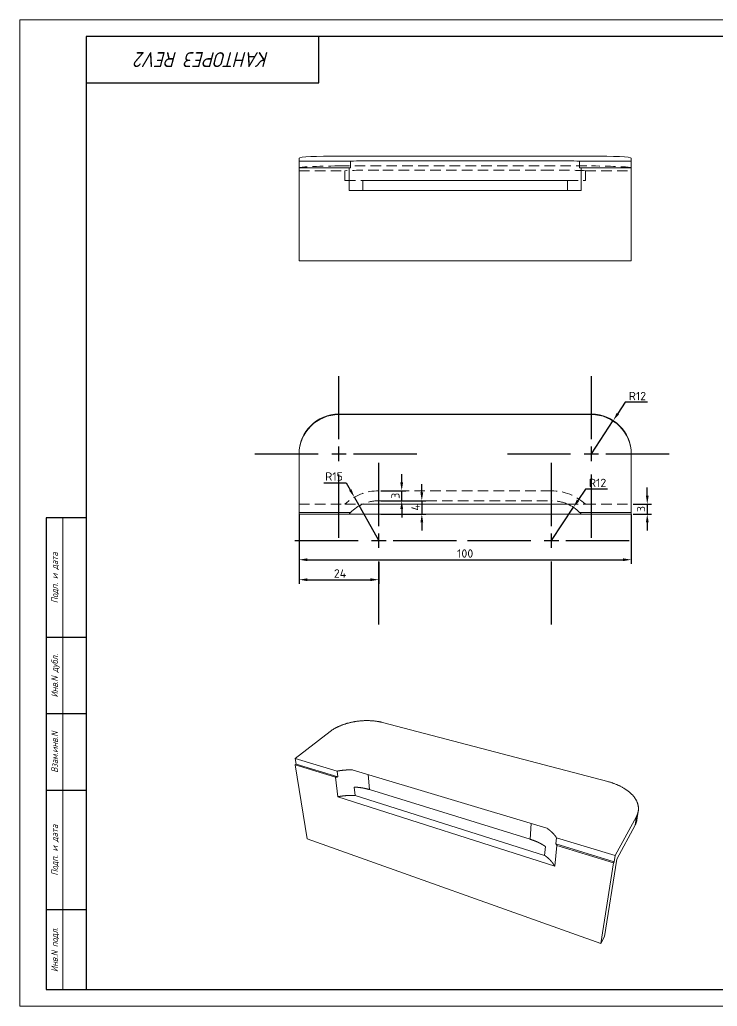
# Paper-space layout 'ISO A3 Title Block' of a CAD drawing. Header units: millimetres. Extents: x 0 to 420, y 0 to 297.
# Drawn here: x 0 to 210, y 0 to 297 of the extents above; entities that cross this region are included whole.
import ezdxf
from ezdxf.enums import TextEntityAlignment as Align

# ---------------------------------------------------------------- set-up
doc = ezdxf.new("R2010")
doc.units = ezdxf.units.MM
for name, pattern in [('CENTER2', [28.575, 19.05, -3.175, 3.175, -3.175]), ('HIDDEN2', [4.7625, 3.175, -1.5875]), ('JIS_02_0.7', [1.35, 0.75, -0.6])]:
    doc.linetypes.add(name, pattern=pattern)
for name, color, linetype in [('Доп фигуры', 7, 'JIS_02_0.7'), ('Планы', 7, 'Continuous'), ('Размеры', 7, 'Continuous'), ('Формат', 7, 'Continuous')]:
    doc.layers.add(name, color=color, linetype=linetype)
doc.styles.add('blank_text', font='romans.shx', dxfattribs={"width": 0.85, "oblique": 15})
doc.styles.get("Standard").update_dxf_attribs({"font": 'simplex.shx'})
doc.dimstyles.new('ISO-25', dxfattribs={"dimtxt": 2.5, "dimasz": 2.5, "dimexe": 1.25, "dimexo": 0.625, "dimtad": 1, "dimtoh": 1, "dimtxsty": 'Standard', "dimcen": 2.5, "dimadec": 0, "dimazin": 0, "dimtfac": 1, "dimtmove": 0, "dimatfit": 3, "dimfxl": 1, "dimarcsym": 0})

# ---------------------------------------------------------------- blocks, each defined once
blk = doc.blocks.new('A3sb2')
at = {"layer": 'Формат', "color": 3, "lineweight": 5}
blk.add_line((13, 5), (13, 147), dxfattribs=at)
at = {"layer": 'Формат'}
for p, q in [((20, 111), (8, 111)), ((20, 88), (8, 88)), ((20, 65), (8, 65)), ((20, 29), (8, 29))]:
    blk.add_line(p, q, dxfattribs=at)
at = {"layer": 'Формат', "color": 3, "lineweight": 5}
blk.add_lwpolyline([(0, 297), (0, 0), (420, 0), (420, 297)], close=True, dxfattribs=at)
at = {"layer": 'Формат'}
blk.add_lwpolyline([(415, 292), (20, 292), (20, 5), (415, 5)], close=True, dxfattribs=at)
for points in [[(20, 278), (90, 278), (90, 292)], [(20, 147), (8, 147), (8, 5), (20, 5)]]:
    blk.add_lwpolyline(points, dxfattribs=at)
at = {"layer": 'Формат', "style": 'blank_text', "oblique": 15, "width": 0.85}
for s, p in [('Подп. и дата', (10.5, 129)), ('Инв.N дубл.', (10.5, 99.5)), ('Взам.инв.N', (10.5, 76.5)), ('Подп. и дата', (10.5, 47)), ('Инв.N подл.', (10.5, 17))]:
    blk.add_text(s, height=2, rotation=90, dxfattribs=at).set_placement(p, align=Align.MIDDLE_CENTER)
blk.add_attdef('02', text='', height=4.5, rotation=180, dxfattribs=at).set_placement((55, 285), align=Align.MIDDLE_CENTER)
for tag, height, p in [('01', 4.5, (350, 12.75)), ('31', 1.8, (234, 12.5)), ('32', 1.8, (243, 12.5)), ('33', 1.8, (259, 12.5)), ('34', 1.8, (277.5, 12.5)), ('35', 1.6, (290, 12.5)), ('16', 4, (410, 9.75))]:
    blk.add_attdef(tag, text='', height=height, dxfattribs=at).set_placement(p, align=Align.MIDDLE_CENTER)
blk = doc.blocks.new('A$C421A5C69')
at = {"color": 0, "linetype": 'Continuous', "lineweight": 0, "extrusion": (1.22465e-16, 1, 2.22045e-16)}
for p, q in [((-350.61, 9.53), (-274.61, 9.53)), ((-362.61, 7.99), (-362.61, 8.91)), ((-362.61, 7.99), (-347.08, 7.99)), ((-362.61, 5.99), (-362.61, 7.99)), ((-362.61, -22.04), (-362.61, 5.99)), ((-362.61, 5.99), (-347.55, 5.99)), ((-347.55, 5.99), (-347.08, 5.99)), ((-347.55, -0.88), (-347.55, 5.99)), ((-347.08, 5.99), (-347.08, 7.99)), ((-343.4, 8.12), (-281.81, 8.12)), ((-278.14, 7.99), (-278.14, 5.99)), ((-278.14, 7.99), (-262.61, 7.99)), ((-278.14, 5.99), (-277.66, 5.99)), ((-277.66, 5.99), (-277.66, -0.88)), ((-277.66, 5.99), (-262.61, 5.99)), ((-262.61, 8.91), (-262.61, 7.99)), ((-262.61, 7.99), (-262.61, 5.99)), ((-262.61, 5.99), (-262.61, -22.04)), ((-338.61, 2.12), (-343.4, 2.12)), ((-343.4, 2.12), (-343.4, -0.88)), ((-286.61, 2.12), (-338.61, 2.12)), ((-281.81, 2.12), (-286.61, 2.12)), ((-281.81, -0.88), (-281.81, 2.12)), ((-277.66, -0.88), (-347.55, -0.88)), ((-362.61, -22.04), (-262.61, -22.04))]:
    blk.add_line(p, q, dxfattribs=at)
at = {"color": 0, "linetype": 'HIDDEN2', "lineweight": 0, "extrusion": (1.22465e-16, 1, 2.22045e-16)}
for p, q in [((-350.61, 6.54), (-274.61, 6.54)), ((-362.61, 5.12), (-348.81, 5.12)), ((-348.81, 5.12), (-348.81, 2.12)), ((-286.61, 5.33), (-338.61, 5.33)), ((-276.41, 2.12), (-276.41, 5.12)), ((-276.41, 5.12), (-262.61, 5.12)), ((-348.81, 2.12), (-343.4, 2.12)), ((-281.81, 2.12), (-276.41, 2.12))]:
    blk.add_line(p, q, dxfattribs=at)
at = {"color": 0, "linetype": 'Continuous', "lineweight": 0, "extrusion": (2.71926e-32, 2.22045e-16, -1)}
for centre, major_axis, ratio, start_param, end_param in [((-350.61, 8.91), (-12, 0), 0.052336, 0, 1.570796), ((-274.61, 8.91), (12, 0), 0.052336, -1.570796, 0), ((-338.61, 7.55), (12, 0), 0.052408, -2.354539, -1.981934), ((-286.61, 7.55), (12, 0), 0.052408, -1.159658, -0.787053)]:
    blk.add_ellipse(centre, major_axis=major_axis, ratio=ratio, start_param=start_param, end_param=end_param, dxfattribs=at)
at = {"color": 0, "linetype": 'HIDDEN2', "lineweight": 0}
for centre, major_axis, ratio, start_param, end_param in [((-350.61, 5.91), (-12, 0), 0.052336, -1.570796, 0), ((-274.61, 5.91), (12, 0), 0.052336, 0, 1.570796), ((-338.61, 4.54), (-15, 0), 0.052408, -1.570796, -0.823212), ((-286.61, 4.54), (-15, 0), 0.052408, -2.318381, -1.570796)]:
    blk.add_ellipse(centre, major_axis=major_axis, ratio=ratio, start_param=start_param, end_param=end_param, dxfattribs=at)
blk = doc.blocks.new('A$C23B5689C')
at = {"color": 0, "linetype": 'Continuous', "lineweight": 0}
for p, q in [((277.66, 221.79), (262.61, 221.79)), ((262.61, 221.29), (262.61, 221.79)), ((278.14, 221.29), (262.61, 221.29)), ((262.61, 203.82), (262.61, 221.29)), ((277.66, 221.79), (347.55, 221.79)), ((362.61, 221.29), (347.08, 221.29)), ((362.61, 221.79), (347.55, 221.79)), ((362.61, 221.79), (362.61, 221.29)), ((362.61, 221.29), (362.61, 203.82)), ((343.4, 218.79), (281.81, 218.79)), ((262.61, 203.82), (262.61, 203.66)), ((362.61, 203.82), (362.61, 203.66)), ((350.61, 191.83), (274.61, 191.83)), ((350.61, 191.68), (274.61, 191.68))]:
    blk.add_line(p, q, dxfattribs=at)
at = {"color": 0, "linetype": 'HIDDEN2', "lineweight": 0}
for p, q in [((362.61, 221.79), (262.61, 221.79)), ((276.41, 218.79), (262.61, 218.79)), ((281.81, 218.79), (276.41, 218.79)), ((338.61, 217.79), (286.61, 217.79)), ((348.81, 218.79), (343.4, 218.79)), ((362.61, 218.79), (348.81, 218.79)), ((286.61, 214.79), (338.61, 214.79))]:
    blk.add_line(p, q, dxfattribs=at)
at = {"color": 0, "linetype": 'Continuous', "lineweight": 0}
for centre, start, end in [((286.61, 229.79), 221.8059, 225.0948), ((286.61, 229.79), 225.0948, 246.4435), ((338.61, 229.79), 293.5565, 314.9052), ((338.61, 229.79), 314.9052, 318.1941)]:
    blk.add_arc(centre, 12, start, end, dxfattribs=at)
at = {"color": 0, "linetype": 'HIDDEN2', "lineweight": 0}
for centre, radius, start, end in [((286.61, 229.79), 15, 227.1666, 270), ((286.61, 229.79), 12, 246.4435, 270), ((338.61, 229.79), 15, 270, 312.8334), ((338.61, 229.79), 12, 270, 293.5565)]:
    blk.add_arc(centre, radius, start, end, dxfattribs=at)
at = {"color": 0, "linetype": 'Continuous', "lineweight": 0, "extrusion": (2.70597e-16, 1.2874e-30, -1)}
blk.add_ellipse((274.61, 203.82), major_axis=(-12, 0), ratio=0.99863, start_param=-1.570796, end_param=0, dxfattribs=at)
at = {"color": 0, "linetype": 'Continuous', "lineweight": 0}
for centre, major_axis, start_param, end_param in [((274.61, 203.66), (-12, 0), 0, 1.570796), ((350.61, 203.66), (12, 0), -1.570796, 0)]:
    blk.add_ellipse(centre, major_axis=major_axis, ratio=0.99863, start_param=start_param, end_param=end_param, dxfattribs=at)
at = {"color": 0, "linetype": 'Continuous', "lineweight": 0, "extrusion": (2.70597e-16, -6.34965e-31, -1)}
blk.add_ellipse((350.61, 203.82), major_axis=(12, 0), ratio=0.99863, start_param=0, end_param=1.570796, dxfattribs=at)
blk = doc.blocks.new('*D32')
at = {"layer": 'Размеры', "color": 0, "lineweight": -2, "transparency": 16777216}
for p, q in [((84.1, 148.06), (84.1, 133.18)), ((184.1, 148.06), (184.1, 133.18)), ((86.6, 134.43), (181.6, 134.43))]:
    blk.add_line(p, q, dxfattribs=at)
at = {"layer": 'Размеры', "color": 0, "transparency": 16777216}
for points in [[(86.6, 134.85), (86.6, 134.01), (84.1, 134.43)], [(181.6, 134.85), (181.6, 134.01), (184.1, 134.43)]]:
    blk.add_solid(points, dxfattribs=at)
at = {"layer": 'Размеры', "color": 0, "transparency": 16777216, "insert": (134.1, 136.3), "char_height": 2.5, "attachment_point": 5}
blk.add_mtext('100', dxfattribs=at)
blk = doc.blocks.new('*D33')
at = {"layer": 'Размеры', "color": 0, "lineweight": -2, "transparency": 16777216}
for p, q in [((91.6, 157.62), (98.3, 157.62)), ((98.3, 157.62), (99.52, 155.44)), ((108.1, 140.19), (100.75, 153.26))]:
    blk.add_line(p, q, dxfattribs=at)
at = {"layer": 'Размеры', "color": 0, "transparency": 16777216}
blk.add_solid([(99.88, 155.64), (99.16, 155.24), (100.75, 153.26)], dxfattribs=at)
at = {"layer": 'Размеры', "color": 0, "transparency": 16777216, "insert": (94.63, 159.49), "char_height": 2.5, "attachment_point": 5}
blk.add_mtext('R15', dxfattribs=at)
blk = doc.blocks.new('*D34')
at = {"layer": 'Размеры', "color": 0, "lineweight": -2, "transparency": 16777216}
for p, q in [((170.3, 155.69), (168.07, 152.3)), ((176.99, 155.69), (170.3, 155.69)), ((160.1, 140.19), (166.69, 150.21))]:
    blk.add_line(p, q, dxfattribs=at)
at = {"layer": 'Размеры', "color": 0, "transparency": 16777216}
blk.add_solid([(167.72, 152.53), (168.42, 152.07), (166.69, 150.21)], dxfattribs=at)
at = {"layer": 'Размеры', "color": 0, "transparency": 16777216, "insert": (173.96, 157.56), "char_height": 2.5, "attachment_point": 5}
blk.add_mtext('R12', dxfattribs=at)
blk = doc.blocks.new('*D43')
at = {"layer": 'Размеры', "color": 0, "lineweight": -2, "transparency": 16777216}
for p, q in [((182.3, 181.82), (180.07, 178.43)), ((188.99, 181.82), (182.3, 181.82)), ((172.1, 166.32), (178.69, 176.34))]:
    blk.add_line(p, q, dxfattribs=at)
at = {"layer": 'Размеры', "color": 0, "transparency": 16777216}
blk.add_solid([(179.72, 178.66), (180.42, 178.2), (178.69, 176.34)], dxfattribs=at)
at = {"layer": 'Размеры', "color": 0, "transparency": 16777216, "insert": (185.96, 183.7), "char_height": 2.5, "attachment_point": 5}
blk.add_mtext('R12', dxfattribs=at)
blk = doc.blocks.new('*U47')
at = {"layer": 'Доп фигуры', "color": 0, "linetype": 'CENTER2', "transparency": 16777216}
for p, q in [((0, 4.36), (0, 25.29)), ((-25.29, 0), (-4.36, 0)), ((4.36, 0), (25.29, 0)), ((0, -25.29), (0, -4.36))]:
    blk.add_line(p, q, dxfattribs=at)
at = {"layer": 'Доп фигуры', "color": 0, "linetype": 'Continuous', "transparency": 16777216}
for p, q in [((-2.18, 0), (2.18, 0)), ((0, -2.18), (0, 2.18))]:
    blk.add_line(p, q, dxfattribs=at)
blk = doc.blocks.new('*U52')
at = {"layer": 'Доп фигуры', "color": 0, "linetype": 'CENTER2', "transparency": 16777216}
for p, q in [((0, 4.36), (0, 25.29)), ((-25.29, 0), (-4.36, 0)), ((4.36, 0), (25.29, 0)), ((0, -25.29), (0, -4.36))]:
    blk.add_line(p, q, dxfattribs=at)
at = {"layer": 'Доп фигуры', "color": 0, "linetype": 'Continuous', "transparency": 16777216}
for p, q in [((-2.18, 0), (2.18, 0)), ((0, -2.18), (0, 2.18))]:
    blk.add_line(p, q, dxfattribs=at)
blk = doc.blocks.new('*U57')
at = {"layer": 'Доп фигуры', "color": 0, "linetype": 'CENTER2', "transparency": 16777216}
for p, q in [((0, 4.36), (0, 25.29)), ((-25.29, 0), (-4.36, 0)), ((4.36, 0), (25.29, 0)), ((0, -25.29), (0, -4.36))]:
    blk.add_line(p, q, dxfattribs=at)
at = {"layer": 'Доп фигуры', "color": 0, "linetype": 'Continuous', "transparency": 16777216}
for p, q in [((-2.18, 0), (2.18, 0)), ((0, -2.18), (0, 2.18))]:
    blk.add_line(p, q, dxfattribs=at)
blk = doc.blocks.new('*U62')
at = {"layer": 'Доп фигуры', "color": 0, "linetype": 'CENTER2', "transparency": 16777216}
for p, q in [((0, 4.36), (0, 25.29)), ((-25.29, 0), (-4.36, 0)), ((4.36, 0), (25.29, 0)), ((0, -25.29), (0, -4.36))]:
    blk.add_line(p, q, dxfattribs=at)
at = {"layer": 'Доп фигуры', "color": 0, "linetype": 'Continuous', "transparency": 16777216}
for p, q in [((-2.18, 0), (2.18, 0)), ((0, -2.18), (0, 2.18))]:
    blk.add_line(p, q, dxfattribs=at)
blk = doc.blocks.new('*D64')
at = {"layer": 'Размеры', "color": 0, "lineweight": -2, "transparency": 16777216}
for p, q in [((121.05, 154.69), (121.05, 157.19)), ((108.72, 152.19), (122.3, 152.19)), ((121.05, 152.19), (121.05, 148.19)), ((108.72, 148.19), (122.3, 148.19)), ((121.05, 145.69), (121.05, 143.19))]:
    blk.add_line(p, q, dxfattribs=at)
at = {"layer": 'Размеры', "color": 0, "transparency": 16777216}
for points in [[(120.63, 154.69), (121.47, 154.69), (121.05, 152.19)], [(120.63, 145.69), (121.47, 145.69), (121.05, 148.19)]]:
    blk.add_solid(points, dxfattribs=at)
at = {"layer": 'Размеры', "color": 0, "transparency": 16777216, "insert": (119.17, 150.19), "char_height": 2.5, "attachment_point": 5, "rotation": 90}
blk.add_mtext('4', dxfattribs=at)
blk = doc.blocks.new('*D65')
at = {"layer": 'Размеры', "color": 0, "lineweight": -2, "transparency": 16777216}
for p, q in [((115, 157.69), (115, 160.19)), ((108.72, 155.19), (116.25, 155.19)), ((115, 152.19), (115, 155.19)), ((108.72, 152.19), (116.25, 152.19)), ((115, 149.69), (115, 147.19))]:
    blk.add_line(p, q, dxfattribs=at)
at = {"layer": 'Размеры', "color": 0, "transparency": 16777216}
for points in [[(114.58, 157.69), (115.42, 157.69), (115, 155.19)], [(114.58, 149.69), (115.42, 149.69), (115, 152.19)]]:
    blk.add_solid(points, dxfattribs=at)
at = {"layer": 'Размеры', "color": 0, "transparency": 16777216, "insert": (113.12, 153.69), "char_height": 2.5, "attachment_point": 5, "rotation": 90}
blk.add_mtext('3', dxfattribs=at)
blk = doc.blocks.new('*D66')
at = {"layer": 'Размеры', "color": 0, "lineweight": -2, "transparency": 16777216}
for p, q in [((188.92, 153.69), (188.92, 156.19)), ((184.72, 151.19), (190.17, 151.19)), ((188.92, 151.19), (188.92, 148.19)), ((184.72, 148.19), (190.17, 148.19)), ((188.92, 145.69), (188.92, 143.19))]:
    blk.add_line(p, q, dxfattribs=at)
at = {"layer": 'Размеры', "color": 0, "transparency": 16777216}
for points in [[(188.51, 153.69), (189.34, 153.69), (188.92, 151.19)], [(188.51, 145.69), (189.34, 145.69), (188.92, 148.19)]]:
    blk.add_solid(points, dxfattribs=at)
at = {"layer": 'Размеры', "color": 0, "transparency": 16777216, "insert": (187.05, 149.69), "char_height": 2.5, "attachment_point": 5, "rotation": 90}
blk.add_mtext('3', dxfattribs=at)
blk = doc.blocks.new('A$C67006066')
at = {"color": 0, "linetype": 'Continuous', "lineweight": 0, "extrusion": (-2.77556e-17, 0.816497, 0.57735)}
for p, q in [((-24.6, 28.6), (43.21, 10.81)), ((-50.84, 17.77), (-40.32, 25.91)), ((-50.88, 15.82), (-50.56, 16.05)), ((-47.26, -6.43), (-50.88, 15.82)), ((-50.88, 15.82), (-38.74, 12.09)), ((-50.84, 17.77), (-38.26, 13.95)), ((-50.56, 16.05), (-50.84, 17.77)), ((-50.56, 16.05), (-38.04, 12.2)), ((-38.01, 6.23), (-38.74, 12.09)), ((-38.04, 12.2), (-38.26, 13.95)), ((-33.67, 14.32), (24.9, -3.22)), ((-28.95, 12.9), (-28.52, 8.39)), ((-33.11, 9.14), (-32.84, 6.62)), ((27.29, -14.7), (-38.01, 6.23)), ((-32.84, 6.62), (24.21, -11.41)), ((19.89, -6.58), (-28.52, 8.39)), ((51.87, 0.3), (45.46, -11.45)), ((51.87, 0.3), (51.44, -2.37)), ((52.42, 1.88), (51.99, -0.78)), ((20.21, -1.82), (19.89, -6.58)), ((45.97, -12.51), (51.44, -2.37)), ((-47.26, -6.43), (41.12, -37.94)), ((24.21, -11.41), (24.44, -8.73)), ((27.9, -8.44), (27.29, -14.7)), ((27.78, -6.09), (27.6, -7.96)), ((27.6, -7.96), (45.16, -13.35)), ((27.78, -6.09), (45.46, -11.45)), ((27.9, -8.44), (44.96, -13.69)), ((45.46, -11.45), (45.16, -13.35)), ((44.96, -13.69), (41.12, -37.94)), ((42.2, -35.83), (45.97, -12.51)), ((45.16, -13.35), (44.96, -13.69)), ((41.12, -37.94), (42.2, -35.83))]:
    blk.add_line(p, q, dxfattribs=at)
at = {"color": 0, "linetype": 'Continuous', "lineweight": 0}
for points in [[(-40.32, 25.91), (-40.2, 25.99), (-40.09, 26.08), (-39.97, 26.16), (-39.85, 26.25), (-39.73, 26.33), (-39.6, 26.42), (-39.47, 26.5), (-39.34, 26.58), (-39.21, 26.66), (-39.08, 26.74), (-38.94, 26.81), (-38.8, 26.89), (-38.66, 26.97), (-38.52, 27.04), (-38.38, 27.11), (-38.23, 27.19), (-38.09, 27.26), (-37.94, 27.33), (-37.79, 27.4), (-37.64, 27.47), (-37.48, 27.53), (-37.33, 27.6), (-37.17, 27.66), (-37.01, 27.73), (-36.85, 27.79), (-36.69, 27.85), (-36.53, 27.91), (-36.36, 27.97), (-36.2, 28.02), (-36.03, 28.08), (-35.87, 28.13), (-35.7, 28.19), (-35.53, 28.24), (-35.36, 28.29), (-35.18, 28.34), (-35.01, 28.39), (-34.84, 28.43), (-34.66, 28.48), (-34.49, 28.52), (-34.31, 28.56), (-34.13, 28.61), (-33.95, 28.65), (-33.77, 28.68), (-33.59, 28.72), (-33.41, 28.76), (-33.23, 28.79), (-33.05, 28.82), (-32.87, 28.85), (-32.69, 28.88), (-32.51, 28.91), (-32.32, 28.94), (-32.14, 28.96), (-31.96, 28.98), (-31.77, 29.01), (-31.59, 29.03), (-31.41, 29.05), (-31.22, 29.06), (-31.04, 29.08), (-30.85, 29.09), (-30.67, 29.11), (-30.49, 29.12), (-30.3, 29.13), (-30.12, 29.14), (-29.94, 29.14), (-29.75, 29.15), (-29.57, 29.15), (-29.39, 29.15), (-29.21, 29.15), (-29.02, 29.15), (-28.84, 29.15), (-28.66, 29.15), (-28.48, 29.14), (-28.3, 29.13), (-28.12, 29.13), (-27.95, 29.12), (-27.77, 29.1), (-27.59, 29.09), (-27.42, 29.08), (-27.24, 29.06), (-27.07, 29.04), (-26.9, 29.02), (-26.72, 29), (-26.55, 28.98), (-26.38, 28.96), (-26.22, 28.93), (-26.05, 28.91), (-25.88, 28.88), (-25.72, 28.85), (-25.55, 28.82), (-25.39, 28.79), (-25.23, 28.75), (-25.07, 28.72), (-24.91, 28.68), (-24.76, 28.64), (-24.6, 28.6)], [(-38.04, 12.2), (-38.05, 12.2), (-38.06, 12.2), (-38.07, 12.2), (-38.07, 12.2), (-38.08, 12.2), (-38.09, 12.2), (-38.1, 12.2), (-38.1, 12.19), (-38.11, 12.19), (-38.12, 12.19), (-38.12, 12.19), (-38.13, 12.19), (-38.14, 12.19), (-38.15, 12.19), (-38.15, 12.19), (-38.16, 12.19), (-38.17, 12.18), (-38.18, 12.18), (-38.18, 12.18), (-38.19, 12.18), (-38.2, 12.18), (-38.21, 12.18), (-38.21, 12.18), (-38.22, 12.18), (-38.23, 12.17), (-38.24, 12.17), (-38.24, 12.17), (-38.25, 12.17), (-38.26, 12.17), (-38.27, 12.17), (-38.27, 12.17), (-38.28, 12.17), (-38.29, 12.16), (-38.29, 12.16), (-38.3, 12.16), (-38.31, 12.16), (-38.32, 12.16), (-38.32, 12.16), (-38.33, 12.16), (-38.34, 12.16), (-38.35, 12.16), (-38.35, 12.15), (-38.36, 12.15), (-38.37, 12.15), (-38.38, 12.15), (-38.38, 12.15), (-38.39, 12.15), (-38.4, 12.15), (-38.41, 12.15), (-38.41, 12.14), (-38.42, 12.14), (-38.43, 12.14), (-38.43, 12.14), (-38.44, 12.14), (-38.45, 12.14), (-38.46, 12.14), (-38.46, 12.14), (-38.47, 12.13), (-38.48, 12.13), (-38.49, 12.13), (-38.49, 12.13), (-38.5, 12.13), (-38.51, 12.13), (-38.52, 12.13), (-38.52, 12.12), (-38.53, 12.12), (-38.54, 12.12), (-38.55, 12.12), (-38.55, 12.12), (-38.56, 12.12), (-38.57, 12.12), (-38.57, 12.12), (-38.58, 12.11), (-38.59, 12.11), (-38.6, 12.11), (-38.6, 12.11), (-38.61, 12.11), (-38.62, 12.11), (-38.63, 12.11), (-38.63, 12.11), (-38.64, 12.1), (-38.65, 12.1), (-38.66, 12.1), (-38.66, 12.1), (-38.67, 12.1), (-38.68, 12.1), (-38.69, 12.1), (-38.69, 12.09), (-38.7, 12.09), (-38.71, 12.09), (-38.71, 12.09), (-38.72, 12.09), (-38.73, 12.09), (-38.74, 12.09), (-38.74, 12.09)], [(-38.25, 13.95), (-38.2, 13.96), (-38.15, 13.97), (-38.11, 13.98), (-38.06, 13.98), (-38.01, 13.99), (-37.96, 14), (-37.91, 14.01), (-37.86, 14.02), (-37.82, 14.03), (-37.77, 14.03), (-37.72, 14.04), (-37.67, 14.05), (-37.62, 14.06), (-37.57, 14.06), (-37.53, 14.07), (-37.48, 14.08), (-37.43, 14.09), (-37.38, 14.09), (-37.33, 14.1), (-37.28, 14.11), (-37.23, 14.11), (-37.19, 14.12), (-37.14, 14.13), (-37.09, 14.13), (-37.04, 14.14), (-36.99, 14.14), (-36.94, 14.15), (-36.9, 14.16), (-36.85, 14.16), (-36.8, 14.17), (-36.75, 14.17), (-36.7, 14.18), (-36.65, 14.19), (-36.6, 14.19), (-36.56, 14.2), (-36.51, 14.2), (-36.46, 14.21), (-36.41, 14.21), (-36.36, 14.22), (-36.31, 14.22), (-36.26, 14.23), (-36.22, 14.23), (-36.17, 14.23), (-36.12, 14.24), (-36.07, 14.24), (-36.02, 14.25), (-35.97, 14.25), (-35.92, 14.25), (-35.88, 14.26), (-35.83, 14.26), (-35.78, 14.27), (-35.73, 14.27), (-35.68, 14.27), (-35.63, 14.28), (-35.58, 14.28), (-35.54, 14.28), (-35.49, 14.29), (-35.44, 14.29), (-35.39, 14.29), (-35.34, 14.29), (-35.29, 14.3), (-35.25, 14.3), (-35.2, 14.3), (-35.15, 14.3), (-35.1, 14.3), (-35.05, 14.31), (-35, 14.31), (-34.96, 14.31), (-34.91, 14.31), (-34.86, 14.31), (-34.81, 14.32), (-34.76, 14.32), (-34.72, 14.32), (-34.67, 14.32), (-34.62, 14.32), (-34.57, 14.32), (-34.52, 14.32), (-34.47, 14.32), (-34.43, 14.32), (-34.38, 14.32), (-34.33, 14.32), (-34.28, 14.32), (-34.24, 14.32), (-34.19, 14.32), (-34.14, 14.32), (-34.09, 14.32), (-34.04, 14.32), (-34, 14.32), (-33.95, 14.32), (-33.9, 14.32), (-33.85, 14.32), (-33.81, 14.32), (-33.76, 14.32), (-33.71, 14.32), (-33.66, 14.32)], [(-28.52, 8.39), (-28.57, 8.4), (-28.61, 8.41), (-28.66, 8.43), (-28.7, 8.44), (-28.74, 8.45), (-28.79, 8.47), (-28.83, 8.48), (-28.88, 8.49), (-28.92, 8.5), (-28.97, 8.52), (-29.01, 8.53), (-29.06, 8.54), (-29.1, 8.55), (-29.15, 8.56), (-29.19, 8.58), (-29.24, 8.59), (-29.28, 8.6), (-29.33, 8.61), (-29.37, 8.62), (-29.42, 8.63), (-29.47, 8.64), (-29.51, 8.66), (-29.56, 8.67), (-29.61, 8.68), (-29.65, 8.69), (-29.7, 8.7), (-29.74, 8.71), (-29.79, 8.72), (-29.84, 8.73), (-29.89, 8.74), (-29.93, 8.75), (-29.98, 8.76), (-30.03, 8.77), (-30.07, 8.78), (-30.12, 8.79), (-30.17, 8.8), (-30.22, 8.81), (-30.26, 8.82), (-30.31, 8.83), (-30.36, 8.83), (-30.41, 8.84), (-30.46, 8.85), (-30.5, 8.86), (-30.55, 8.87), (-30.6, 8.88), (-30.65, 8.89), (-30.7, 8.89), (-30.75, 8.9), (-30.79, 8.91), (-30.84, 8.92), (-30.89, 8.93), (-30.94, 8.93), (-30.99, 8.94), (-31.04, 8.95), (-31.09, 8.95), (-31.14, 8.96), (-31.19, 8.97), (-31.24, 8.98), (-31.29, 8.98), (-31.34, 8.99), (-31.38, 9), (-31.43, 9), (-31.48, 9.01), (-31.53, 9.01), (-31.58, 9.02), (-31.63, 9.03), (-31.68, 9.03), (-31.73, 9.04), (-31.78, 9.04), (-31.83, 9.05), (-31.88, 9.05), (-31.93, 9.06), (-31.99, 9.06), (-32.04, 9.07), (-32.09, 9.07), (-32.14, 9.08), (-32.19, 9.08), (-32.24, 9.09), (-32.29, 9.09), (-32.34, 9.09), (-32.39, 9.1), (-32.44, 9.1), (-32.49, 9.11), (-32.54, 9.11), (-32.6, 9.11), (-32.65, 9.12), (-32.7, 9.12), (-32.75, 9.12), (-32.8, 9.13), (-32.85, 9.13), (-32.9, 9.13), (-32.95, 9.13), (-33.01, 9.14), (-33.06, 9.14), (-33.11, 9.14)], [(43.21, 10.81), (43.42, 10.76), (43.62, 10.7), (43.82, 10.65), (44.02, 10.59), (44.22, 10.52), (44.41, 10.46), (44.61, 10.4), (44.8, 10.33), (45, 10.26), (45.19, 10.19), (45.38, 10.12), (45.57, 10.04), (45.75, 9.97), (45.94, 9.89), (46.12, 9.81), (46.3, 9.73), (46.49, 9.65), (46.66, 9.57), (46.84, 9.48), (47.01, 9.39), (47.19, 9.31), (47.36, 9.22), (47.53, 9.13), (47.69, 9.03), (47.86, 8.94), (48.02, 8.84), (48.18, 8.74), (48.34, 8.65), (48.49, 8.55), (48.65, 8.44), (48.8, 8.34), (48.94, 8.24), (49.09, 8.13), (49.23, 8.03), (49.37, 7.92), (49.51, 7.81), (49.65, 7.7), (49.78, 7.59), (49.91, 7.47), (50.04, 7.36), (50.16, 7.25), (50.28, 7.13), (50.4, 7.01), (50.52, 6.9), (50.63, 6.78), (50.74, 6.66), (50.85, 6.54), (50.95, 6.41), (51.05, 6.29), (51.15, 6.17), (51.24, 6.04), (51.33, 5.92), (51.42, 5.79), (51.5, 5.67), (51.58, 5.54), (51.66, 5.41), (51.74, 5.28), (51.81, 5.15), (51.87, 5.03), (51.94, 4.9), (52, 4.76), (52.06, 4.63), (52.11, 4.5), (52.16, 4.37), (52.21, 4.24), (52.25, 4.11), (52.29, 3.97), (52.32, 3.84), (52.36, 3.71), (52.38, 3.58), (52.41, 3.44), (52.43, 3.31), (52.45, 3.17), (52.46, 3.04), (52.47, 2.91), (52.48, 2.77), (52.48, 2.64), (52.48, 2.51), (52.47, 2.38), (52.46, 2.24), (52.45, 2.11), (52.43, 1.98), (52.41, 1.85), (52.39, 1.71), (52.36, 1.58), (52.33, 1.45), (52.29, 1.32), (52.25, 1.19), (52.21, 1.06), (52.16, 0.93), (52.11, 0.81), (52.06, 0.68), (52, 0.55), (51.94, 0.43), (51.87, 0.3)], [(-32.84, 6.62), (-32.89, 6.62), (-32.94, 6.62), (-33, 6.62), (-33.05, 6.63), (-33.1, 6.63), (-33.16, 6.63), (-33.21, 6.63), (-33.27, 6.63), (-33.32, 6.63), (-33.37, 6.63), (-33.43, 6.64), (-33.48, 6.64), (-33.54, 6.64), (-33.59, 6.64), (-33.65, 6.64), (-33.7, 6.64), (-33.75, 6.64), (-33.81, 6.64), (-33.86, 6.64), (-33.92, 6.64), (-33.97, 6.64), (-34.03, 6.64), (-34.08, 6.64), (-34.13, 6.64), (-34.19, 6.63), (-34.24, 6.63), (-34.3, 6.63), (-34.35, 6.63), (-34.41, 6.63), (-34.46, 6.63), (-34.52, 6.63), (-34.57, 6.62), (-34.63, 6.62), (-34.68, 6.62), (-34.73, 6.62), (-34.79, 6.62), (-34.84, 6.61), (-34.9, 6.61), (-34.95, 6.61), (-35.01, 6.6), (-35.06, 6.6), (-35.12, 6.6), (-35.17, 6.59), (-35.23, 6.59), (-35.28, 6.59), (-35.34, 6.58), (-35.39, 6.58), (-35.45, 6.58), (-35.5, 6.57), (-35.56, 6.57), (-35.61, 6.56), (-35.67, 6.56), (-35.72, 6.55), (-35.78, 6.55), (-35.83, 6.54), (-35.89, 6.54), (-35.94, 6.53), (-36, 6.53), (-36.05, 6.52), (-36.1, 6.52), (-36.16, 6.51), (-36.21, 6.5), (-36.27, 6.5), (-36.32, 6.49), (-36.38, 6.49), (-36.43, 6.48), (-36.49, 6.47), (-36.54, 6.47), (-36.6, 6.46), (-36.65, 6.45), (-36.71, 6.45), (-36.76, 6.44), (-36.82, 6.43), (-36.87, 6.42), (-36.93, 6.42), (-36.98, 6.41), (-37.03, 6.4), (-37.09, 6.39), (-37.14, 6.38), (-37.2, 6.38), (-37.25, 6.37), (-37.31, 6.36), (-37.36, 6.35), (-37.42, 6.34), (-37.47, 6.33), (-37.52, 6.32), (-37.58, 6.31), (-37.63, 6.3), (-37.69, 6.29), (-37.74, 6.28), (-37.79, 6.28), (-37.85, 6.27), (-37.9, 6.26), (-37.96, 6.25), (-38.01, 6.23)], [(51.44, -2.37), (51.45, -2.36), (51.46, -2.34), (51.47, -2.32), (51.48, -2.31), (51.48, -2.29), (51.49, -2.27), (51.5, -2.26), (51.51, -2.24), (51.52, -2.23), (51.52, -2.21), (51.53, -2.19), (51.54, -2.18), (51.55, -2.16), (51.56, -2.14), (51.56, -2.13), (51.57, -2.11), (51.58, -2.1), (51.59, -2.08), (51.6, -2.06), (51.6, -2.05), (51.61, -2.03), (51.62, -2.01), (51.62, -2), (51.63, -1.98), (51.64, -1.96), (51.65, -1.95), (51.65, -1.93), (51.66, -1.91), (51.67, -1.9), (51.67, -1.88), (51.68, -1.86), (51.69, -1.85), (51.69, -1.83), (51.7, -1.81), (51.71, -1.8), (51.71, -1.78), (51.72, -1.76), (51.73, -1.75), (51.73, -1.73), (51.74, -1.71), (51.75, -1.7), (51.75, -1.68), (51.76, -1.66), (51.76, -1.65), (51.77, -1.63), (51.78, -1.61), (51.78, -1.6), (51.79, -1.58), (51.79, -1.56), (51.8, -1.55), (51.8, -1.53), (51.81, -1.51), (51.82, -1.5), (51.82, -1.48), (51.83, -1.46), (51.83, -1.45), (51.84, -1.43), (51.84, -1.41), (51.85, -1.4), (51.85, -1.38), (51.86, -1.36), (51.86, -1.35), (51.87, -1.33), (51.87, -1.31), (51.88, -1.3), (51.88, -1.28), (51.89, -1.26), (51.89, -1.24), (51.89, -1.23), (51.9, -1.21), (51.9, -1.19), (51.91, -1.18), (51.91, -1.16), (51.92, -1.14), (51.92, -1.13), (51.92, -1.11), (51.93, -1.09), (51.93, -1.07), (51.94, -1.06), (51.94, -1.04), (51.94, -1.02), (51.95, -1.01), (51.95, -0.99), (51.95, -0.97), (51.96, -0.96), (51.96, -0.94), (51.96, -0.92), (51.97, -0.9), (51.97, -0.89), (51.97, -0.87), (51.98, -0.85), (51.98, -0.84), (51.98, -0.82), (51.98, -0.8), (51.99, -0.78)], [(24.9, -3.22), (24.94, -3.25), (24.98, -3.27), (25.01, -3.3), (25.05, -3.32), (25.09, -3.35), (25.12, -3.38), (25.16, -3.4), (25.2, -3.43), (25.23, -3.46), (25.27, -3.49), (25.31, -3.51), (25.34, -3.54), (25.38, -3.57), (25.42, -3.59), (25.45, -3.62), (25.49, -3.65), (25.52, -3.68), (25.56, -3.7), (25.59, -3.73), (25.63, -3.76), (25.66, -3.79), (25.7, -3.82), (25.73, -3.84), (25.77, -3.87), (25.8, -3.9), (25.84, -3.93), (25.87, -3.96), (25.9, -3.99), (25.94, -4.02), (25.97, -4.04), (26, -4.07), (26.04, -4.1), (26.07, -4.13), (26.1, -4.16), (26.13, -4.19), (26.17, -4.22), (26.2, -4.25), (26.23, -4.28), (26.26, -4.31), (26.3, -4.34), (26.33, -4.37), (26.36, -4.4), (26.39, -4.43), (26.42, -4.46), (26.45, -4.49), (26.48, -4.52), (26.51, -4.55), (26.54, -4.58), (26.57, -4.61), (26.6, -4.64), (26.63, -4.67), (26.66, -4.7), (26.69, -4.73), (26.72, -4.76), (26.75, -4.79), (26.78, -4.82), (26.81, -4.85), (26.84, -4.88), (26.87, -4.92), (26.9, -4.95), (26.92, -4.98), (26.95, -5.01), (26.98, -5.04), (27.01, -5.07), (27.04, -5.1), (27.06, -5.13), (27.09, -5.17), (27.12, -5.2), (27.14, -5.23), (27.17, -5.26), (27.2, -5.29), (27.22, -5.33), (27.25, -5.36), (27.27, -5.39), (27.3, -5.42), (27.33, -5.45), (27.35, -5.49), (27.38, -5.52), (27.4, -5.55), (27.43, -5.58), (27.45, -5.62), (27.47, -5.65), (27.5, -5.68), (27.52, -5.72), (27.55, -5.75), (27.57, -5.78), (27.59, -5.81), (27.62, -5.85), (27.64, -5.88), (27.66, -5.91), (27.69, -5.95), (27.71, -5.98), (27.73, -6.01), (27.75, -6.05), (27.77, -6.08)], [(24.44, -8.73), (24.4, -8.71), (24.36, -8.68), (24.31, -8.65), (24.27, -8.62), (24.23, -8.59), (24.19, -8.57), (24.15, -8.54), (24.1, -8.51), (24.06, -8.48), (24.02, -8.46), (23.98, -8.43), (23.93, -8.4), (23.89, -8.37), (23.85, -8.35), (23.8, -8.32), (23.76, -8.29), (23.72, -8.27), (23.67, -8.24), (23.63, -8.22), (23.58, -8.19), (23.54, -8.16), (23.49, -8.14), (23.45, -8.11), (23.41, -8.09), (23.36, -8.06), (23.32, -8.03), (23.27, -8.01), (23.22, -7.98), (23.18, -7.96), (23.13, -7.93), (23.09, -7.91), (23.04, -7.88), (22.99, -7.86), (22.95, -7.84), (22.9, -7.81), (22.86, -7.79), (22.81, -7.76), (22.76, -7.74), (22.71, -7.71), (22.67, -7.69), (22.62, -7.67), (22.57, -7.64), (22.53, -7.62), (22.48, -7.6), (22.43, -7.57), (22.38, -7.55), (22.33, -7.53), (22.29, -7.51), (22.24, -7.48), (22.19, -7.46), (22.14, -7.44), (22.09, -7.42), (22.04, -7.39), (21.99, -7.37), (21.94, -7.35), (21.9, -7.33), (21.85, -7.31), (21.8, -7.28), (21.75, -7.26), (21.7, -7.24), (21.65, -7.22), (21.6, -7.2), (21.55, -7.18), (21.5, -7.16), (21.45, -7.14), (21.4, -7.12), (21.35, -7.1), (21.29, -7.08), (21.24, -7.06), (21.19, -7.04), (21.14, -7.02), (21.09, -7), (21.04, -6.98), (20.99, -6.96), (20.94, -6.94), (20.88, -6.92), (20.83, -6.9), (20.78, -6.88), (20.73, -6.86), (20.68, -6.84), (20.63, -6.82), (20.57, -6.81), (20.52, -6.79), (20.47, -6.77), (20.42, -6.75), (20.36, -6.73), (20.31, -6.72), (20.26, -6.7), (20.2, -6.68), (20.15, -6.66), (20.1, -6.65), (20.05, -6.63), (19.99, -6.61), (19.94, -6.6), (19.89, -6.58)], [(27.9, -8.44), (27.89, -8.43), (27.89, -8.43), (27.89, -8.42), (27.89, -8.42), (27.88, -8.41), (27.88, -8.41), (27.88, -8.4), (27.87, -8.4), (27.87, -8.39), (27.87, -8.39), (27.87, -8.38), (27.86, -8.38), (27.86, -8.37), (27.86, -8.37), (27.85, -8.36), (27.85, -8.36), (27.85, -8.35), (27.84, -8.35), (27.84, -8.34), (27.84, -8.34), (27.84, -8.33), (27.83, -8.32), (27.83, -8.32), (27.83, -8.31), (27.82, -8.31), (27.82, -8.3), (27.82, -8.3), (27.81, -8.29), (27.81, -8.29), (27.81, -8.28), (27.8, -8.28), (27.8, -8.27), (27.8, -8.27), (27.8, -8.26), (27.79, -8.26), (27.79, -8.25), (27.79, -8.25), (27.78, -8.24), (27.78, -8.24), (27.78, -8.23), (27.77, -8.23), (27.77, -8.22), (27.77, -8.22), (27.76, -8.21), (27.76, -8.21), (27.76, -8.2), (27.76, -8.2), (27.75, -8.19), (27.75, -8.19), (27.75, -8.18), (27.74, -8.18), (27.74, -8.17), (27.74, -8.17), (27.73, -8.16), (27.73, -8.16), (27.73, -8.15), (27.72, -8.15), (27.72, -8.14), (27.72, -8.14), (27.71, -8.13), (27.71, -8.13), (27.71, -8.12), (27.7, -8.12), (27.7, -8.11), (27.7, -8.11), (27.69, -8.1), (27.69, -8.1), (27.69, -8.09), (27.69, -8.09), (27.68, -8.08), (27.68, -8.08), (27.68, -8.07), (27.67, -8.07), (27.67, -8.07), (27.67, -8.06), (27.66, -8.06), (27.66, -8.05), (27.66, -8.05), (27.65, -8.04), (27.65, -8.04), (27.65, -8.03), (27.64, -8.03), (27.64, -8.02), (27.64, -8.02), (27.63, -8.01), (27.63, -8.01), (27.63, -8), (27.62, -8), (27.62, -7.99), (27.62, -7.99), (27.61, -7.98), (27.61, -7.98), (27.61, -7.97), (27.6, -7.97), (27.6, -7.96)], [(27.29, -14.7), (27.27, -14.66), (27.25, -14.62), (27.23, -14.59), (27.2, -14.55), (27.18, -14.51), (27.16, -14.47), (27.14, -14.43), (27.11, -14.4), (27.09, -14.36), (27.07, -14.32), (27.04, -14.28), (27.02, -14.24), (26.99, -14.21), (26.97, -14.17), (26.94, -14.13), (26.92, -14.09), (26.89, -14.06), (26.87, -14.02), (26.84, -13.98), (26.82, -13.94), (26.79, -13.91), (26.76, -13.87), (26.74, -13.83), (26.71, -13.8), (26.68, -13.76), (26.65, -13.72), (26.63, -13.69), (26.6, -13.65), (26.57, -13.61), (26.54, -13.58), (26.51, -13.54), (26.48, -13.5), (26.45, -13.47), (26.43, -13.43), (26.4, -13.4), (26.37, -13.36), (26.34, -13.32), (26.3, -13.29), (26.27, -13.25), (26.24, -13.22), (26.21, -13.18), (26.18, -13.15), (26.15, -13.11), (26.12, -13.08), (26.09, -13.04), (26.05, -13.01), (26.02, -12.97), (25.99, -12.94), (25.95, -12.9), (25.92, -12.87), (25.89, -12.83), (25.85, -12.8), (25.82, -12.76), (25.79, -12.73), (25.75, -12.7), (25.72, -12.66), (25.68, -12.63), (25.65, -12.59), (25.61, -12.56), (25.58, -12.53), (25.54, -12.49), (25.51, -12.46), (25.47, -12.43), (25.43, -12.39), (25.4, -12.36), (25.36, -12.33), (25.32, -12.29), (25.29, -12.26), (25.25, -12.23), (25.21, -12.19), (25.17, -12.16), (25.14, -12.13), (25.1, -12.1), (25.06, -12.06), (25.02, -12.03), (24.98, -12), (24.94, -11.97), (24.91, -11.94), (24.87, -11.9), (24.83, -11.87), (24.79, -11.84), (24.75, -11.81), (24.71, -11.78), (24.67, -11.75), (24.63, -11.72), (24.59, -11.69), (24.54, -11.65), (24.5, -11.62), (24.46, -11.59), (24.42, -11.56), (24.38, -11.53), (24.34, -11.5), (24.3, -11.47), (24.25, -11.44), (24.21, -11.41)]]:
    blk.add_lwpolyline(points, dxfattribs=at)
blk = doc.blocks.new('*D71')
at = {"layer": 'Размеры', "color": 0, "lineweight": -2, "transparency": 16777216}
for p, q in [((84.1, 133.8), (84.1, 127.17)), ((108.1, 133.8), (108.1, 127.17)), ((86.6, 128.42), (105.6, 128.42))]:
    blk.add_line(p, q, dxfattribs=at)
at = {"layer": 'Размеры', "color": 0, "transparency": 16777216}
for points in [[(86.6, 128.84), (86.6, 128), (84.1, 128.42)], [(105.6, 128.84), (105.6, 128), (108.1, 128.42)]]:
    blk.add_solid(points, dxfattribs=at)
at = {"layer": 'Размеры', "color": 0, "transparency": 16777216, "insert": (96.44, 130.3), "char_height": 2.5, "attachment_point": 5}
blk.add_mtext('24', dxfattribs=at)

psp = doc.layouts.new('ISO A3 Title Block')

# ---------------------------------------------------------------- block references
at = {"layer": 'Доп фигуры', "linetype": 'CENTER2'}
for name, p in [('*U57', (96.098, 166.319)), ('*U52', (172.098, 166.319)), ('*U62', (108.098, 140.187)), ('*U47', (160.098, 140.187))]:
    psp.add_blockref(name, p, dxfattribs=at)
at = {"layer": 'Планы'}
for name, p in [('A$C421A5C69', (446.707, 246.431)), ('A$C67006066', (133.802, 56.844))]:
    psp.add_blockref(name, p, dxfattribs=at)
at = {"layer": 'Планы', "rotation": 180}
psp.add_blockref('A$C23B5689C', (446.707, 369.978), dxfattribs=at)
at = {"layer": 'Формат'}
ref = psp.add_blockref('A3sb2', (0, 0), dxfattribs=at)
ref.add_attrib('02', 'КАНТОРЕЗ REV2', dxfattribs={"height": 4.5, "rotation": 180, "style": 'blank_text', "oblique": 15, "width": 0.85}).set_placement((55, 285), align=Align.MIDDLE_CENTER)

# ---------------------------------------------------------------- dimensions: what is measured, and where the dimension line sits
at = {"layer": 'Размеры'}
for center, mpoint, picture, middle in [((172.098, 166.319), (178.693, 176.344), '*D43', (185.957, 181.821)), ((160.098, 140.187), (166.693, 150.212), '*D34', (173.957, 155.689))]:
    dim = psp.add_radius_dim(center=center, mpoint=mpoint, dimstyle='ISO-25', dxfattribs=at)
    dim.commit()
    dim.dimension.update_dxf_attribs({"geometry": picture, "text_midpoint": middle, "dimtype": 164})
dim = psp.add_radius_dim(center=(108.098, 140.187), mpoint=(100.746, 153.261), dimstyle='ISO-25', dxfattribs=at)
dim.commit()
dim.dimension.update_dxf_attribs({"geometry": '*D33', "text_midpoint": (94.634, 159.495)})
for base, p2, picture, middle in [((115, 155.187), (108.098, 155.187), '*D65', (115, 153.687)), ((121.049, 148.186), (108.098, 148.186), '*D64', (121.049, 150.187))]:
    dim = psp.add_linear_dim(base=base, p1=(108.098, 152.187), p2=p2, angle=90, dimstyle='ISO-25', dxfattribs=at)
    dim.commit()
    dim.dimension.update_dxf_attribs({"geometry": picture, "text_midpoint": middle, "dimtype": 160})
dim = psp.add_linear_dim(base=(188.923, 148.186), p1=(184.098, 151.187), p2=(184.098, 148.186), angle=90, dimstyle='ISO-25', dxfattribs=at)
dim.commit()
dim.dimension.update_dxf_attribs({"geometry": '*D66', "text_midpoint": (187.048, 149.687)})
dim = psp.add_linear_dim(base=(184.098, 134.428), p1=(84.098, 148.686), p2=(184.098, 148.686), dimstyle='ISO-25', dxfattribs=at)
dim.commit()
dim.dimension.update_dxf_attribs({"geometry": '*D32', "text_midpoint": (134.098, 136.303)})
dim = psp.add_linear_dim(base=(108.098, 128.421), p1=(84.098, 134.428), p2=(108.098, 134.428), dimstyle='ISO-25', dxfattribs=at)
dim.commit()
dim.dimension.update_dxf_attribs({"geometry": '*D71', "text_midpoint": (96.442, 128.421), "dimtype": 160})

doc.saveas('drawing.dxf')
